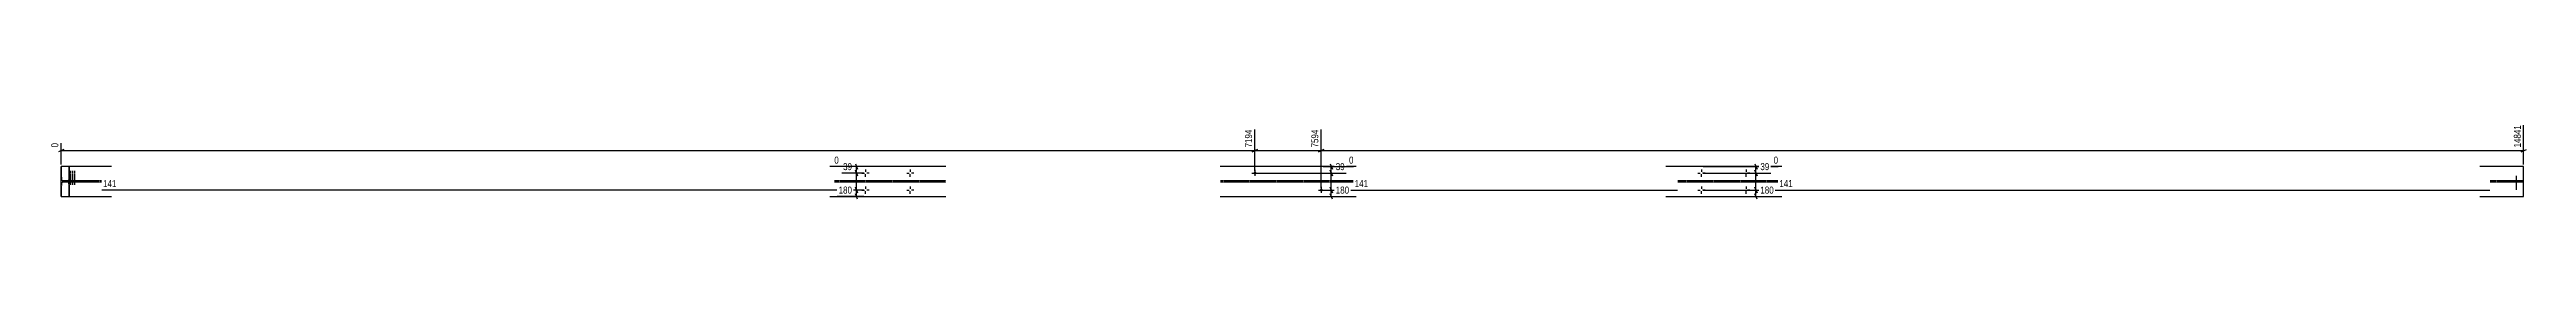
# Model space of a CAD drawing. Header units: millimetres. Extents: x 32 to 38301, y 24 to 1455.
# Drawn here: x 23373 to 38301, y 33 to 486 of the extents above; entities that cross this region are included whole.
import ezdxf

# ---------------------------------------------------------------- set-up
doc = ezdxf.new("R2010")
doc.units = ezdxf.units.MM
doc.linetypes.add('DXK_LINE_DOT2', pattern=[3.9198, 1.9599, -1.9599])
doc.layers.add('MÅLSÆTNING', color=7, linetype='Continuous')
doc.layers.add('STÅL', color=7, linetype='Continuous')
doc.styles.add('Arial Narrow', font='ARIALN.TTF', dxfattribs={"height": 0.2})

msp = doc.modelspace()

# ---------------------------------------------------------------- hatches: boundary and pattern name
at = {"layer": 'STÅL', "linetype": 'Continuous'}
for points in [[(30647, 190, -1), (30629, 190, -1)], [(31047, 88, -1), (31029, 88, -1)]]:
    msp.add_hatch(color=3, dxfattribs=at).paths.add_polyline_path(points)

# ---------------------------------------------------------------- linework, layer by layer
at = {"layer": 'MÅLSÆTNING', "color": 7, "linetype": 'Continuous'}
for p, q in [((30638, 202), (30638, 451)), ((30638, 202), (30638, 451)), ((31038, 99), (31038, 451)), ((31038, 99), (31038, 451)), ((38284, 241), (38284, 478)), ((23460, 331), (23427, 318)), ((23444, 241), (23444, 370)), ((30654, 331), (30621, 318)), ((30621, 318), (30654, 331)), ((30638, 325), (31038, 325)), ((38268, 318), (38301, 331)), ((28280, 190), (28148, 190)), ((28230, 207), (28243, 174)), ((28236, 88), (28236, 190)), ((30649, 190), (31187, 190)), ((31092, 207), (31105, 174)), ((31098, 88), (31098, 190)), ((33340, 230), (33791, 230)), ((33340, 190), (33746, 190)), ((33651, 246), (33664, 213)), ((33664, 174), (33651, 207)), ((33651, 207), (33664, 174)), ((33657, 190), (33657, 230)), ((33657, 88), (33657, 190)), ((28280, 88), (23688, 88)), ((28280, 88), (23688, 88)), ((28280, 50), (28121, 50)), ((28243, 72), (28230, 105)), ((28230, 105), (28243, 72)), ((28243, 33), (28230, 66)), ((28236, 50), (28236, 88)), ((31049, 88), (33184, 88)), ((31049, 88), (33184, 88)), ((31049, 50), (31214, 50)), ((31105, 72), (31092, 105)), ((31092, 105), (31105, 72)), ((31105, 33), (31092, 66)), ((31098, 50), (31098, 88)), ((33340, 88), (38080, 88)), ((33340, 88), (38080, 88)), ((33340, 50), (33772, 50)), ((33664, 72), (33651, 105)), ((33651, 105), (33664, 72)), ((33664, 33), (33651, 66)), ((33657, 50), (33657, 88))]:
    msp.add_line(p, q, dxfattribs=at)
at = {"layer": 'STÅL', "color": 2, "linetype": 'Continuous'}
for p, q in [((23746, 230), (23444, 230)), ((23444, 50), (23444, 230)), ((28776, 230), (28076, 230)), ((31247, 230), (30429, 230)), ((33814, 230), (33114, 230)), ((38284, 230), (38019, 230)), ((38284, 50), (38284, 230)), ((23444, 50), (23746, 50)), ((28076, 50), (28776, 50)), ((30429, 50), (31247, 50)), ((33114, 50), (33814, 50)), ((38019, 50), (38284, 50))]:
    msp.add_line(p, q, dxfattribs=at)
at = {"layer": 'STÅL', "color": 7, "linetype": 'DXK_LINE_DOT2'}
for p, q in [((23445, 165), (23445, 230)), ((23445, 165), (23446, 157)), ((23446, 157), (23446, 150)), ((23446, 150), (23447, 145)), ((23490, 150), (23491, 157)), ((23490, 145), (23490, 150)), ((23491, 165), (23491, 230)), ((23491, 157), (23491, 165)), ((23493, 50), (23493, 230)), ((23446, 122), (23445, 114)), ((23445, 50), (23445, 114)), ((23447, 134), (23446, 129)), ((23446, 129), (23446, 122)), ((23447, 145), (23448, 144)), ((23448, 135), (23447, 134)), ((23746, 144), (23448, 144)), ((23746, 135), (23448, 135)), ((23489, 144), (23490, 145)), ((23490, 134), (23489, 135)), ((23490, 129), (23490, 134)), ((23491, 122), (23490, 129)), ((23491, 114), (23491, 122)), ((23491, 50), (23491, 114)), ((28776, 144), (28076, 144)), ((28776, 135), (28076, 135)), ((31247, 144), (30429, 144)), ((31247, 135), (30429, 135)), ((33814, 144), (33114, 144)), ((33814, 135), (33114, 135)), ((38284, 144), (38019, 144)), ((38284, 135), (38019, 135))]:
    msp.add_line(p, q, dxfattribs=at)
at = {"layer": 'STÅL', "color": 3, "linetype": 'DXK_LINE_DOT2'}
for p, q in [((23501, 120), (23501, 205)), ((23514, 120), (23514, 205)), ((23526, 120), (23526, 205)), ((38239, 174), (38239, 89)), ((23488, 135), (23488, 144)), ((23501, 135), (23501, 144)), ((23513, 135), (23513, 144)), ((23514, 135), (23514, 144)), ((23527, 135), (23527, 144)), ((23539, 135), (23539, 144)), ((38226, 144), (38226, 135)), ((38252, 144), (38252, 135))]:
    msp.add_line(p, q, dxfattribs=at)
at = {"layer": 'STÅL', "color": 3, "linetype": 'Continuous'}
for p, q in [((28269, 190), (28284, 190)), ((28291, 212), (28291, 198)), ((28291, 168), (28291, 183)), ((28313, 190), (28299, 190)), ((28539, 190), (28554, 190)), ((28561, 212), (28561, 198)), ((28561, 168), (28561, 183)), ((28583, 190), (28569, 190)), ((30620, 190), (30656, 190)), ((30638, 209), (30638, 173)), ((33307, 190), (33322, 190)), ((33329, 212), (33329, 198)), ((33329, 168), (33329, 183)), ((33351, 190), (33336, 190)), ((33577, 190), (33592, 190)), ((33599, 212), (33599, 198)), ((33599, 168), (33599, 183)), ((33621, 190), (33606, 190)), ((28269, 88), (28284, 88)), ((28291, 110), (28291, 96)), ((28291, 66), (28291, 81)), ((28313, 88), (28299, 88)), ((28539, 88), (28554, 88)), ((28561, 110), (28561, 96)), ((28561, 66), (28561, 81)), ((28583, 88), (28569, 88)), ((31020, 88), (31056, 88)), ((31038, 107), (31038, 71)), ((33307, 88), (33322, 88)), ((33329, 110), (33329, 96)), ((33329, 66), (33329, 81)), ((33351, 88), (33336, 88)), ((33577, 88), (33592, 88)), ((33599, 110), (33599, 96)), ((33599, 66), (33599, 81)), ((33621, 88), (33606, 88))]:
    msp.add_line(p, q, dxfattribs=at)

# ---------------------------------------------------------------- next in the draw order: wipeouts: each hides what was drawn before it
at = {"color": 0, "linetype": 'Continuous'}
for points in [[(28218, 199), (28218, 261), (28147, 261), (28147, 199)], [(31188, 199), (31188, 261), (31116, 261), (31116, 199)]]:
    msp.add_wipeout(points, dxfattribs=at).dxf.layer = 'MÅLSÆTNING'

# ---------------------------------------------------------------- next in the draw order: linework, layer by layer
at = {"layer": 'MÅLSÆTNING', "color": 7, "linetype": 'Continuous'}
for p, q in [((31054, 331), (31021, 318)), ((31021, 318), (31054, 331)), ((31038, 325), (38284, 325)), ((28280, 230), (28103, 230)), ((28280, 190), (28148, 190)), ((28230, 246), (28243, 213)), ((28243, 174), (28230, 207)), ((28236, 190), (28236, 230)), ((30649, 190), (31187, 190)), ((31049, 230), (31232, 230)), ((31092, 246), (31105, 213)), ((31105, 174), (31092, 207)), ((31098, 190), (31098, 230))]:
    msp.add_line(p, q, dxfattribs=at)

# ---------------------------------------------------------------- next in the draw order: texts
at = {"layer": 'MÅLSÆTNING', "color": 3, "linetype": 'Continuous', "style": 'Arial Narrow'}
for p in [(28156, 208), (31125, 208)]:
    msp.add_text('39', height=42, dxfattribs=at).set_placement(p)

# ---------------------------------------------------------------- next in the draw order: wipeouts: each hides what was drawn before it
at = {"color": 0, "linetype": 'Continuous'}
for points in [[(31029, 460), (30968, 460), (30968, 335), (31029, 335)], [(38276, 486), (38214, 486), (38214, 335), (38276, 335)], [(28138, 238), (28138, 300), (28094, 300), (28094, 238)], [(31241, 238), (31241, 300), (31196, 300), (31196, 238)], [(33800, 238), (33800, 300), (33755, 300), (33755, 238)], [(28104, 97), (28104, 159), (23687, 159), (23687, 97)], [(33185, 97), (33185, 159), (31231, 159), (31231, 97)]]:
    msp.add_wipeout(points, dxfattribs=at).dxf.layer = 'MÅLSÆTNING'

# ---------------------------------------------------------------- next in the draw order: linework, layer by layer
at = {"layer": 'MÅLSÆTNING', "color": 7, "linetype": 'Continuous'}
for p, q in [((23444, 325), (30638, 325)), ((33340, 190), (33746, 190))]:
    msp.add_line(p, q, dxfattribs=at)

# ---------------------------------------------------------------- next in the draw order: texts
at = {"layer": 'MÅLSÆTNING', "color": 3, "linetype": 'Continuous', "style": 'Arial Narrow'}
for s, p in [('7594', (31020, 344)), ('14841', (38267, 344))]:
    msp.add_text(s, height=42, rotation=90.0002, dxfattribs=at).set_placement(p)
for s, p in [('0', (28103, 247)), ('0', (31205, 247)), ('0', (33764, 247)), ('141', (23696, 106))]:
    msp.add_text(s, height=42, dxfattribs=at).set_placement(p)

# ---------------------------------------------------------------- next in the draw order: wipeouts: each hides what was drawn before it
at = {"color": 0, "linetype": 'Continuous'}
for points in [[(28218, 58), (28218, 120), (28120, 120), (28120, 58)], [(31214, 58), (31214, 120), (31116, 120), (31116, 58)]]:
    msp.add_wipeout(points, dxfattribs=at).dxf.layer = 'MÅLSÆTNING'

# ---------------------------------------------------------------- next in the draw order: texts
at = {"layer": 'MÅLSÆTNING', "color": 3, "linetype": 'Continuous', "style": 'Arial Narrow'}
for s, p in [('180', (28129, 67)), ('180', (31125, 67)), ('141', (31239, 106))]:
    msp.add_text(s, height=42, dxfattribs=at).set_placement(p)

# ---------------------------------------------------------------- next in the draw order: wipeouts: each hides what was drawn before it
at = {"color": 0, "linetype": 'Continuous'}
for points in [[(30629, 460), (30568, 460), (30568, 335), (30629, 335)], [(23435, 379), (23373, 379), (23373, 335), (23435, 335)], [(33746, 199), (33746, 261), (33675, 261), (33675, 199)]]:
    msp.add_wipeout(points, dxfattribs=at).dxf.layer = 'MÅLSÆTNING'

# ---------------------------------------------------------------- next in the draw order: texts
at = {"layer": 'MÅLSÆTNING', "color": 3, "linetype": 'Continuous', "style": 'Arial Narrow'}
for s, p in [('7194', (30620, 344)), ('0', (23426, 344))]:
    msp.add_text(s, height=42, rotation=90.0002, dxfattribs=at).set_placement(p)
msp.add_text('39', height=42, dxfattribs=at).set_placement((33684, 208))

# ---------------------------------------------------------------- next in the draw order: wipeouts: each hides what was drawn before it
at = {"color": 0, "linetype": 'Continuous'}
msp.add_wipeout([(38081, 97), (38081, 159), (33790, 159), (33790, 97)], dxfattribs=at).dxf.layer = 'MÅLSÆTNING'

# ---------------------------------------------------------------- next in the draw order: wipeouts: each hides what was drawn before it
msp.add_wipeout([(33773, 58), (33773, 120), (33675, 120), (33675, 58)], dxfattribs=at).dxf.layer = 'MÅLSÆTNING'

# ---------------------------------------------------------------- next in the draw order: texts
at = {"layer": 'MÅLSÆTNING', "color": 3, "linetype": 'Continuous', "style": 'Arial Narrow'}
for s, p in [('180', (33684, 67)), ('141', (33798, 106))]:
    msp.add_text(s, height=42, dxfattribs=at).set_placement(p)

doc.saveas('drawing.dxf')
